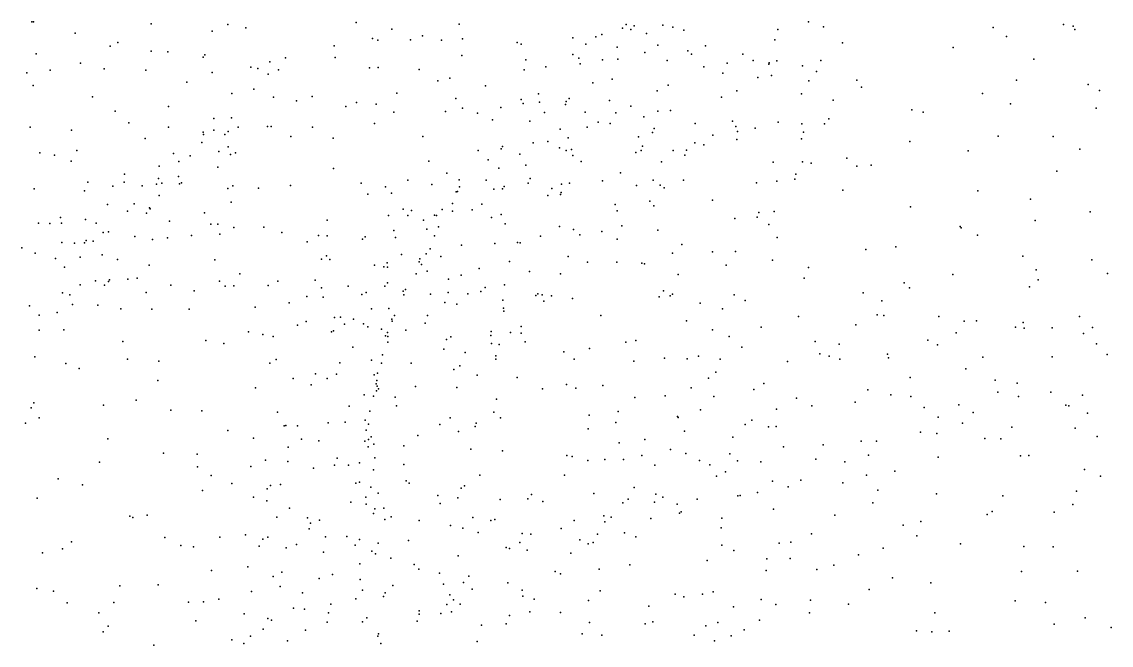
# Model space of a CAD drawing. Header units: metres. Extents: x -23.9 to 23.9, y -27.4 to 27.4.
# Drawn here: x 11.93 to 17.89, y 3.4 to 6.82 of the extents above; entities that cross this region are included whole.
import ezdxf

# ---------------------------------------------------------------- set-up
doc = ezdxf.new("R2010")
doc.units = ezdxf.units.M

msp = doc.modelspace()

# ---------------------------------------------------------------- linework, layer by layer
for p in [(11.9831, 6.817, 3.4055), (11.9922, 6.8182, -20.5068), (12.6348, 6.8076, -20.7427), (13.0551, 6.8031, 16.7818), (13.7565, 6.8146, 5.0321), (14.3209, 6.8044, -11.7052), (15.2344, 6.8031, 0.9504), (15.2777, 6.7961, 15.4003), (15.4345, 6.8001, -13.2547), (16.2322, 6.8179, 17.0549), (17.626, 6.8036, -20.5391), (12.2185, 6.756, -9.8792), (12.9697, 6.7663, 16.5349), (13.154, 6.7846, 17.4826), (13.9518, 6.7772, 0.8211), (14.1192, 6.7411, -14.3226), (15.0674, 6.7362, 18.872), (15.1, 6.7484, 13.6997), (15.2136, 6.7838, 13.341), (15.2588, 6.7765, -13.8975), (15.3456, 6.7536, -12.8686), (15.4898, 6.7894, 9.0723), (15.5498, 6.773, 15.8933), (16.0632, 6.7753, 9.3726), (16.3134, 6.7904, 9.4559), (17.2424, 6.7862, 9.3665), (17.3142, 6.7377, 11.2721), (17.6801, 6.7946, 0.2178), (17.6884, 6.7758, 9.356), (12.4103, 6.6841, 15.5575), (12.452, 6.7048, 3.7606), (13.6368, 6.686, 18.6596), (13.8457, 6.7258, -11.2739), (13.8756, 6.7178, 5.2407), (14.0537, 6.7187, 5.4918), (14.2242, 6.7166, 5.7493), (14.3383, 6.7253, 18.9545), (14.6383, 6.7045, -12.0677), (14.6603, 6.6963, 6.971), (14.9422, 6.7311, 14.3996), (15.0135, 6.6965, 13.9256), (15.1851, 6.68, 8.9793), (15.4072, 6.6901, -13.5854), (15.6686, 6.6867, 18.6101), (16.047, 6.7192, 11.4305), (16.4179, 6.703, 11.251), (17.0231, 6.6767, 11.2694), (12.0067, 6.6419, -13.6869), (12.6349, 6.6565, -14.0392), (12.7262, 6.6533, 0.4628), (12.92, 6.6237, -10.3472), (12.9287, 6.6367, -20.7084), (13.3705, 6.6212, 4.511), (13.6414, 6.6217, -14.3062), (14.3353, 6.6334, 6.1328), (14.9431, 6.6399, 8.4986), (14.9754, 6.6181, 14.6753), (15.3369, 6.6492, 15.6538), (15.5705, 6.6591, 12.2596), (15.5909, 6.6406, 0.925), (15.8722, 6.6416, 11.6107), (12.2478, 6.5916, 3.6291), (12.3773, 6.5607, -20.4978), (13.1797, 6.5693, 4.3341), (13.2192, 6.562, -10.682), (13.2837, 6.5995, 17.7882), (13.8292, 6.5663, -20.7606), (13.8766, 6.5681, 18.987), (14.6848, 6.6093, 7.5627), (14.7943, 6.5719, -20.6686), (14.9815, 6.5873, -14.1366), (15.1043, 6.6097, 15.1091), (15.1878, 6.6129, 13.115), (15.4578, 6.6057, 9.3163), (15.6583, 6.5719, 9.5009), (15.7861, 6.5923, 16.4021), (15.929, 6.6062, 0.8731), (16.0153, 6.5861, 16.7102), (16.017, 6.5937, 9.6214), (16.0586, 6.6044, 18.1946), (16.198, 6.5765, -20.4816), (16.2991, 6.6064, 17.3587), (17.4641, 6.6127, 9.4419), (11.9545, 6.5391, 0.4641), (12.0822, 6.5531, 15.1544), (12.606, 6.5541, 3.8934), (12.9694, 6.5399, -14.1153), (13.276, 6.5317, 18.2047), (13.3316, 6.5557, 0.6486), (14.101, 6.5562, 19.0854), (14.2684, 6.5089, -20.7332), (14.6767, 6.5558, 19.0522), (15.1569, 6.504, 9.2264), (15.7637, 6.5367, -20.5187), (15.9537, 6.5128, 18.4852), (16.0297, 6.5232, 11.2825), (16.2746, 6.5453, 9.8165), (16.4964, 6.4976, 9.7099), (17.3695, 6.4979, -20.4262), (11.9902, 6.469, -20.3899), (12.8312, 6.4868, 15.9942), (13.1967, 6.4495, 18.4298), (14.2028, 6.4955, 5.8954), (14.4647, 6.4675, 0.9123), (15.0514, 6.4847, 0.9239), (15.4031, 6.4395, 9.5166), (15.4635, 6.4708, 16.018), (15.8399, 6.4401, 11.4467), (16.2332, 6.4949, 17.9064), (16.5211, 6.4604, 11.114), (17.762, 6.4741, 0.3472), (17.8243, 6.4414, 11.1115), (12.3141, 6.4076, -13.7931), (13.0769, 6.4264, 17.572), (13.3037, 6.4052, -20.6326), (13.4297, 6.3847, 4.6973), (13.5162, 6.409, 18.9528), (13.9799, 6.4282, 5.5092), (14.3016, 6.3975, -14.2978), (14.6587, 6.3929, 8.363), (14.7542, 6.4245, 14.548), (14.906, 6.3811, 9.0633), (14.9214, 6.3982, 13.6922), (15.1433, 6.387, 12.8546), (15.7564, 6.4049, 9.7913), (16.1941, 6.4242, 17.1788), (16.3657, 6.3894, 0.7611), (17.1844, 6.426, 11.2468), (12.4384, 6.3283, 0.4765), (12.7305, 6.3548, 4.0118), (13.6995, 6.3536, 0.7232), (13.7583, 6.377, 5.2177), (13.8661, 6.3666, 19.2017), (13.9635, 6.3226, -14.2805), (14.2451, 6.3272, -11.8515), (14.3381, 6.3453, 6.4082), (14.4203, 6.3186, 6.6949), (14.5478, 6.3493, 7.5488), (14.6705, 6.3714, -12.2382), (14.7598, 6.3774, 14.1698), (14.7866, 6.3223, 19.2074), (14.9026, 6.3647, 15.0287), (15.009, 6.3226, 15.3711), (15.1782, 6.319, 9.5145), (15.2601, 6.3556, 19.0893), (15.4064, 6.3284, -13.0625), (15.4771, 6.3332, 9.7311), (16.7969, 6.3361, 9.5974), (16.8588, 6.3235, -20.3275), (17.3371, 6.3686, 9.5631), (17.8049, 6.3459, 9.3903), (12.5126, 6.2642, 3.8672), (12.9789, 6.2889, 4.2092), (13.0754, 6.2929, 16.6235), (13.8579, 6.2615, -20.5764), (14.5025, 6.282, -20.587), (14.7078, 6.2738, 8.8433), (15.0811, 6.269, -12.6685), (15.1471, 6.2621, 12.6048), (15.33, 6.2986, 12.106), (15.6124, 6.2608, 11.5771), (15.8164, 6.2747, 9.996), (16.0654, 6.269, 18.4303), (16.1951, 6.259, 18.1629), (16.3198, 6.2592, -20.3196), (16.3434, 6.2861, 17.7044), (11.9723, 6.2419, 15.1471), (12.1997, 6.2239, -10.2003), (12.7299, 6.2411, 15.7436), (12.9201, 6.2135, -14.0362), (12.9219, 6.2018, 16.0229), (12.9785, 6.2249, 17.863), (13.038, 6.2006, 17.3396), (13.0567, 6.2173, -20.4927), (13.1109, 6.2406, 18.7283), (13.2711, 6.2453, 18.9643), (13.2923, 6.2449, 4.5349), (13.5181, 6.2408, 19.1728), (14.8725, 6.2295, 13.4967), (15.0201, 6.2415, 19.2498), (15.3773, 6.2126, -20.4331), (15.3877, 6.2332, -13.7902), (15.8334, 6.2442, 18.7246), (15.8439, 6.2178, -20.3635), (15.9402, 6.2354, 10.9636), (16.2041, 6.2135, 17.3451), (12.6021, 6.1794, -10.3103), (12.9129, 6.1567, 18.2398), (13.3998, 6.1901, -11.1239), (13.6316, 6.1807, 5.1183), (14.1224, 6.1896, 19.3378), (14.725, 6.1558, 9.1977), (14.8062, 6.1619, 15.4613), (14.917, 6.1825, 13.2504), (15.3014, 6.189, 0.8882), (15.6105, 6.1556, 10.8121), (15.6583, 6.1452, 11.3227), (15.708, 6.1973, 16.4485), (15.8386, 6.1745, 10.3334), (16.1926, 6.1772, 10.2527), (16.7866, 6.1624, 11.2265), (17.2695, 6.1916, 11.2262), (17.5697, 6.1893, 9.4561), (12.0257, 6.1012, -20.264), (12.1055, 6.0871, 3.5979), (12.2289, 6.1134, -13.6517), (12.7567, 6.0976, 4.0674), (12.849, 6.0849, 18.6207), (13.006, 6.1084, -10.7815), (13.056, 6.1343, 16.8708), (13.069, 6.0923, 16.329), (13.0968, 6.1004, 0.5458), (14.4238, 6.1137, 14.6536), (14.5495, 6.1233, 14.2815), (14.5569, 6.1361, 14.8833), (14.6516, 6.094, 15.2267), (14.8687, 6.1289, -20.4506), (14.906, 6.1137, 15.7276), (14.9345, 6.1181, 0.884), (14.9428, 6.0863, 12.962), (15.2867, 6.103, 11.8771), (15.3167, 6.1138, 16.016), (15.3233, 6.138, 9.8621), (15.4919, 6.1127, 16.1924), (15.5543, 6.0875, 10.24), (15.5643, 6.1158, 10.5177), (17.106, 6.1118, 0.6233), (17.7164, 6.1212, 11.1966), (12.1981, 6.0551, 15.2645), (12.6788, 6.0282, 0.5), (12.7871, 6.0536, 17.5555), (13, 6.0213, 4.3031), (14.1552, 6.0544, 6.1737), (14.4788, 6.0617, 8.6919), (14.6849, 6.0334, 13.6969), (14.9881, 6.0531, -14.1508), (15.4277, 6.0521, 11.564), (16.0376, 6.05, 17.0073), (16.1993, 6.0507, 10.7015), (16.247, 6.0436, 17.7134), (16.4422, 6.072, 10.1168), (16.4963, 6.0274, 0.7427), (16.5738, 6.0324, 11.0112), (12.4895, 5.9833, 3.8904), (12.7838, 5.9712, 18.9406), (13.6334, 6.0147, -20.4216), (14.2526, 5.989, 6.692), (14.5372, 6.0171, 15.5767), (15.2039, 5.9918, 10.2507), (16.1631, 5.9845, 17.4723), (17.59, 5.9996, -20.0807), (11.9953, 5.904, -13.3663), (12.2883, 5.9406, -10.4703), (12.4252, 5.9177, 18.8012), (12.4869, 5.9399, 15.4015), (12.586, 5.9193, 18.4953), (12.6641, 5.93, 18.0367), (12.6752, 5.9599, -20.2827), (12.6938, 5.9341, -10.6771), (12.7907, 5.9317, 15.6922), (12.8003, 5.937, 17.2944), (13.0555, 5.906, 16.6293), (13.0812, 5.9197, -11.0572), (13.2218, 5.9071, 19.3952), (13.3973, 5.9221, -14.0426), (13.7834, 5.9338, 19.5345), (13.917, 5.9138, -11.8366), (14.0392, 5.9514, 19.5075), (14.1713, 5.9278, 6.421), (14.3212, 5.9521, 19.4907), (14.3222, 5.9147, 15.2968), (14.4673, 5.9518, 8.9546), (14.5092, 5.9025, 13.9549), (14.5576, 5.9027, -20.3305), (14.5661, 5.9162, -14.2617), (14.6973, 5.9339, 13.4487), (14.7079, 5.9599, 9.6513), (14.8266, 5.9053, 19.4517), (14.8794, 5.9297, -12.6107), (14.9238, 5.9344, 12.7034), (15.1047, 5.9482, 16.0198), (15.2907, 5.9222, 19.2088), (15.3824, 5.9504, 10.8493), (15.4196, 5.9235, 11.3313), (15.4423, 5.9087, -13.9488), (15.5475, 5.9516, 19.0391), (15.9475, 5.9361, 0.8463), (16.0591, 5.9449, 18.5372), (16.1567, 5.9569, 18.0641), (12.2711, 5.8926, 0.5262), (12.6791, 5.8668, 19.1943), (13.8201, 5.875, 5.5149), (13.9507, 5.8806, 5.771), (14.3044, 5.8878, 7.508), (14.3114, 5.8882, 7.966), (14.8059, 5.8662, 9.8668), (14.8751, 5.8727, 15.9125), (14.8787, 5.8826, 10.1323), (16.4191, 5.8962, 10.471), (17.1589, 5.8928, 11.234), (17.4469, 5.8476, 9.5302), (12.3965, 5.8174, 19.1088), (12.5413, 5.822, 17.7423), (12.6253, 5.7996, 19.5684), (12.6302, 5.7945, 4.019), (13.0724, 5.8314, 16.1775), (14.0135, 5.7923, 0.6922), (14.0588, 5.7842, 15.1403), (14.2281, 5.7896, 7.1048), (14.2842, 5.8235, 8.4235), (14.3914, 5.7878, 9.1592), (14.4451, 5.8203, -12.355), (15.1738, 5.8184, 10.7241), (15.1854, 5.7829, 11.498), (15.363, 5.8354, 0.8371), (15.3851, 5.8099, 16.3988), (15.7058, 5.8407, 16.629), (16.7902, 5.8048, 9.9717), (12.1382, 5.7458, -20.1029), (12.2761, 5.735, 18.4269), (12.5055, 5.7807, 18.1546), (12.6105, 5.7712, 15.5475), (12.7349, 5.7269, 16.9955), (12.9261, 5.773, 0.5187), (13.5977, 5.7314, -20.2489), (13.9333, 5.7571, -20.272), (14.0402, 5.7578, 15.4115), (14.1247, 5.7327, 6.7032), (14.1853, 5.7591, -14.1542), (14.1958, 5.7572, 15.7709), (14.2847, 5.7805, 8.8397), (14.4966, 5.7462, 15.8746), (14.5501, 5.7634, 9.7309), (15.828, 5.7407, -19.9973), (15.9513, 5.7483, 17.0059), (15.9601, 5.7736, 18.7004), (16.0438, 5.7789, 18.3118), (17.472, 5.7304, 11.1854), (17.7727, 5.7775, 9.4698), (12.0191, 5.7148, 18.8347), (12.0808, 5.713, -10.8239), (12.1454, 5.715, 19.2268), (12.3336, 5.7153, 19.6696), (12.3729, 5.6648, -13.2729), (12.4018, 5.6676, -11.0284), (12.9621, 5.7099, -11.3489), (12.9995, 5.7103, 15.8872), (13.0871, 5.6926, 4.4795), (13.2519, 5.6941, 19.6419), (13.3495, 5.6638, 4.8668), (13.9621, 5.6756, 5.9928), (14.1431, 5.6826, 14.4939), (14.2065, 5.6949, 7.7486), (14.5719, 5.7115, 13.3817), (14.8696, 5.698, 12.382), (14.9463, 5.681, 10.5766), (15.1005, 5.6706, -12.923), (15.2103, 5.7002, 10.9794), (15.4077, 5.6781, -13.2647), (16.0137, 5.7083, 17.3224), (17.0606, 5.6965, -19.8577), (17.0662, 5.69, 9.737), (12.1463, 5.6098, 15.576), (12.2166, 5.6056, 19.8675), (12.2711, 5.6088, 3.7857), (12.2797, 5.62, 18.0174), (12.3171, 5.6176, 17.5681), (12.5467, 5.6435, 19.7745), (12.6424, 5.6261, -11.294), (12.7238, 5.6361, -13.4905), (12.8566, 5.648, 16.6534), (13.0102, 5.6552, 19.6941), (13.4887, 5.6139, 0.565), (13.55, 5.6484, 5.2061), (13.5984, 5.6458, -11.8358), (13.7914, 5.6288, 15.7394), (13.8058, 5.6416, 15.2737), (13.9711, 5.6373, 14.726), (14.1856, 5.6457, 8.0814), (14.5146, 5.6043, 19.6327), (14.6394, 5.6095, -20.0986), (14.6549, 5.6085, -12.6762), (14.7662, 5.6452, 12.6112), (14.9811, 5.651, 16.2377), (15.1842, 5.6283, -20.0269), (16.061, 5.6372, 17.9658), (17.1571, 5.6493, 0.6581), (11.9273, 5.5802, 0.5967), (11.9996, 5.5515, 19.9642), (14.0053, 5.544, 15.8711), (14.1391, 5.5471, 8.4432), (14.1618, 5.5752, 8.9754), (14.3329, 5.5951, 9.4978), (15.4866, 5.5514, 16.7599), (15.5392, 5.5987, 19.0924), (15.7055, 5.5582, 0.7916), (15.8328, 5.5605, -13.6102), (16.546, 5.5709, 10.2046), (16.7093, 5.586, 10.8279), (12.1112, 5.5224, -11.7692), (12.247, 5.5289, 0.4848), (12.3668, 5.5427, 17.2206), (12.4501, 5.5176, -20.0145), (12.6246, 5.4852, 0.4502), (12.9827, 5.514, 16.199), (13.5674, 5.5177, 15.5192), (13.5941, 5.5365, -13.8518), (13.612, 5.5162, 19.811), (13.8564, 5.4854, -12.2668), (13.9258, 5.4983, 6.2725), (14.1016, 5.5033, 7.4721), (14.1053, 5.5201, 14.2156), (14.1142, 5.4893, -20.0914), (14.2203, 5.533, 19.7096), (14.5965, 5.5056, 16.0878), (14.9161, 5.5339, 19.4874), (15.022, 5.5018, 11.2351), (15.183, 5.5021, 16.5636), (15.3203, 5.4963, 19.2476), (15.3345, 5.4928, 0.7836), (15.7814, 5.4854, 18.8374), (16.0344, 5.5134, 17.7248), (17.4041, 5.5343, 9.561), (17.7809, 5.5141, 11.1645), (12.1616, 5.4744, 17.7273), (13.1196, 5.4391, -12.0027), (13.9073, 5.4762, 14.5004), (13.9274, 5.4744, -13.9675), (14.0854, 5.4388, 8.6638), (14.1452, 5.4535, 9.2862), (14.3307, 5.4316, 9.8538), (14.4295, 5.4675, 13.312), (14.706, 5.4505, 12.3976), (14.8755, 5.4387, 11.4885), (15.5184, 5.4339, -14.2621), (16.2322, 5.4731, -19.7146), (17.0205, 5.4343, 9.7679), (17.4764, 5.4609, 11.1925), (17.868, 5.4407, 9.5128), (12.2465, 5.3774, 20.0998), (12.3297, 5.3996, -12.2426), (12.3802, 5.3756, 16.8801), (12.402, 5.3967, -12.619), (12.4077, 5.4049, 15.7829), (12.5073, 5.4086, 20.0414), (12.5585, 5.4148, 16.6751), (12.7419, 5.3767, -12.9101), (13.0094, 5.3987, 15.9366), (13.0401, 5.3709, 4.5199), (13.0869, 5.3734, 19.9592), (13.2746, 5.3752, 4.8635), (13.3289, 5.3978, 15.6033), (13.5329, 5.4032, 5.2807), (13.7123, 5.3716, 14.6488), (13.9139, 5.37, 14.2588), (13.928, 5.389, 6.5827), (14.2616, 5.4089, 13.6757), (14.5691, 5.3776, 12.6947), (16.2086, 5.4151, 0.7343), (16.7541, 5.3892, -19.5505), (17.4416, 5.367, 0.6373), (17.4879, 5.4059, -19.4271), (12.1493, 5.3336, 15.7929), (12.1906, 5.3235, 17.078), (12.6085, 5.3365, 16.4469), (12.8712, 5.345, -12.3506), (13.4877, 5.3145, 19.9206), (13.5663, 5.3608, 15.8699), (13.5769, 5.3104, -19.9855), (13.7872, 5.3253, 5.9983), (13.8112, 5.3354, 15.9667), (14.0131, 5.3427, 7.1982), (14.0172, 5.3239, 8.1435), (14.0267, 5.353, 7.7518), (14.1632, 5.3264, 9.6777), (14.2602, 5.3362, 16.1087), (14.3672, 5.3288, -19.9317), (14.4389, 5.3414, -12.783), (14.4627, 5.3631, 10.2434), (14.7397, 5.32, 0.6819), (14.7503, 5.3289, 11.9775), (14.7746, 5.3226, 10.8864), (14.8256, 5.3181, -13.007), (15.4144, 5.3118, 16.8659), (15.4374, 5.3449, -13.4016), (15.4749, 5.3171, 19.1333), (15.4871, 5.326, -19.7257), (15.824, 5.3233, -19.6559), (16.5303, 5.3334, 10.0497), (16.7839, 5.3609, 9.8864), (11.969, 5.2629, 20.1978), (12.2045, 5.2701, -19.9241), (12.3435, 5.2672, 16.5507), (12.4701, 5.2461, 16.0166), (12.8435, 5.2455, 4.3572), (13.2047, 5.256, -19.9517), (13.3899, 5.2797, -12.4759), (13.8399, 5.2467, 19.8947), (13.935, 5.2482, -19.9352), (14.2422, 5.282, 13.4391), (14.3079, 5.2717, 10.0708), (14.56, 5.2934, 10.5621), (14.562, 5.2496, 19.6971), (14.7834, 5.288, 19.5898), (14.9408, 5.3029, 16.5787), (15.6386, 5.2768, 18.9274), (15.7605, 5.2465, 18.6723), (15.8854, 5.2919, -14.203), (16.6329, 5.2906, 10.7943), (12.022, 5.212, 16.8809), (12.1201, 5.2269, 3.7373), (12.638, 5.2444, 4.1517), (13.6388, 5.1992, 5.5437), (13.6711, 5.2012, -12.9762), (13.7426, 5.1907, 14.2678), (13.9517, 5.1897, 8.487), (13.9667, 5.2103, 8.765), (14.1473, 5.2106, -12.9407), (14.5654, 5.233, 16.3457), (15.0947, 5.2093, -13.3218), (16.1762, 5.2054, -14.5188), (16.6079, 5.2142, -14.1453), (16.6438, 5.2094, -14.5089), (16.9439, 5.2045, -14.3069), (17.7149, 5.2044, -14.5388), (12.0223, 5.1306, 15.9974), (12.1565, 5.1315, 0.4943), (13.4357, 5.1571, 15.9683), (13.4834, 5.1764, 14.9027), (13.6329, 5.1267, 0.4521), (13.6922, 5.1619, 5.83), (13.7975, 5.1636, -13.3259), (13.8205, 5.1473, 6.459), (13.895, 5.1355, 6.8258), (13.9531, 5.1789, 7.4597), (14.0278, 5.1296, 13.521), (14.1335, 5.1686, 19.8839), (14.6596, 5.1497, 11.4532), (15.5648, 5.1816, 17.1153), (15.7055, 5.1323, -14.4909), (15.9722, 5.147, 0.6842), (16.4907, 5.1599, -19.2885), (17.0838, 5.1783, 11.1499), (17.151, 5.1803, -14.6217), (17.3646, 5.1462, 9.5919), (17.4064, 5.1725, -14.2207), (17.4121, 5.1414, 11.2494), (17.5647, 5.1426, -18.8922), (17.7847, 5.1444, 0.6526), (12.4808, 5.0671, 20.202), (12.935, 5.0738, 20.1241), (13.1679, 5.1209, 0.3767), (13.2457, 5.1056, 15.5124), (13.3028, 5.0957, 20.0532), (13.621, 5.12, 14.4815), (13.9171, 5.0996, 9.2021), (13.9281, 5.1173, 9.4646), (13.9309, 5.0944, 7.6987), (14.2502, 5.0778, 10.2707), (14.274, 5.0942, 16.2954), (14.4931, 5.1, 12.358), (14.4945, 5.1216, -14.0225), (14.6014, 5.1173, 11.845), (14.6592, 5.1136, 11.1403), (14.681, 5.0666, -19.6749), (15.2873, 5.0724, 19.2623), (15.7983, 5.0947, 18.2647), (16.2687, 5.0683, -13.5311), (16.8851, 5.0755, -13.677), (17.0391, 5.1152, -19.1017), (17.7353, 5.1113, 9.563), (13.0335, 5.0577, 4.5984), (13.7384, 5.037, 6.1218), (13.9296, 5.065, 7.1402), (14.2362, 5.0264, 12.8986), (14.3535, 5.0074, -19.6921), (14.4966, 5.0568, -13.3181), (14.5395, 5.0506, 10.9208), (14.8927, 5.012, 16.7482), (15.0327, 5.0301, 0.6036), (15.2314, 5.0638, 16.8951), (15.8663, 5.0365, 17.8566), (16.3996, 5.0533, 10.8517), (16.9382, 5.0498, -14.9509), (17.8076, 5.0555, 11.1438), (11.9979, 4.9831, 3.7107), (12.1686, 4.9476, 20.2872), (12.5051, 4.9713, 4.0929), (12.6773, 4.9604, -19.7858), (13.2843, 4.9483, 5.0587), (13.3185, 4.9685, 15.2524), (13.6678, 4.9509, 14.1414), (13.8398, 4.965, -19.7429), (13.895, 4.9492, 7.8913), (13.901, 4.994, 8.3445), (14.0576, 4.9489, 0.436), (14.5214, 4.9892, 11.6458), (14.5215, 4.9704, 16.5798), (14.9492, 4.9705, 19.5586), (15.2766, 4.9593, -14.4705), (15.444, 4.9761, -13.343), (15.5669, 4.9729, 18.8994), (15.6294, 4.9882, 17.4454), (15.7488, 4.971, -19.3063), (16.1167, 4.9583, -14.8889), (16.2937, 5.0004, 10.1941), (16.345, 4.9883, 10.4893), (16.4034, 4.9716, 0.6183), (16.6632, 4.9982, -19.0284), (16.6692, 4.978, 11.1479), (17.1859, 4.9818, -13.5141), (17.5649, 4.9835, -15.3302), (17.8653, 4.9959, -18.4025), (12.2418, 4.9202, 3.8631), (13.5345, 4.8901, 14.3977), (13.6494, 4.8891, 5.8114), (13.8731, 4.8942, 8.798), (14.2917, 4.9149, 12.5514), (14.3244, 4.9342, 10.5047), (15.7238, 4.8997, 17.686), (17.0928, 4.918, 11.2404), (12.6718, 4.8544, 20.1968), (13.4115, 4.8646, 14.7813), (13.511, 4.8304, 5.5863), (13.5973, 4.8651, 16.1603), (13.8544, 4.8852, 13.5845), (13.8657, 4.8364, 19.9545), (13.8706, 4.855, 9.0596), (14.4196, 4.884, 10.727), (14.6374, 4.871, 19.7277), (14.9083, 4.8325, -19.4341), (15.6841, 4.8665, 18.3687), (15.9881, 4.8378, -19.0221), (16.7875, 4.8701, -13.4316), (17.2538, 4.8556, -15.5406), (17.3729, 4.8398, -18.2729), (13.2061, 4.814, 15.4682), (13.8011, 4.7765, 6.5675), (13.8688, 4.797, 6.9488), (13.8719, 4.8241, 7.2769), (13.8797, 4.8083, 9.5613), (14.0816, 4.8214, 10.0076), (14.3073, 4.8152, 19.8206), (14.776, 4.8086, -13.8218), (14.9578, 4.8129, -14.1823), (15.1064, 4.8262, 16.9486), (15.4482, 4.7698, 18.9633), (15.5903, 4.8148, 18.6772), (15.932, 4.8047, -13.4101), (16.5558, 4.8039, -18.7609), (16.6812, 4.7763, 9.9482), (17.2674, 4.7904, 9.6528), (17.5566, 4.79, -16.1163), (17.7306, 4.7743, -16.5589), (11.9932, 4.7316, 20.3289), (12.3747, 4.7192, -19.7145), (12.553, 4.7457, 4.1998), (13.7192, 4.7132, 13.6995), (13.8509, 4.7678, 8.0626), (13.9707, 4.7624, 13.13), (13.9777, 4.7152, 9.8115), (14.5239, 4.7519, 11.0885), (15.2823, 4.7618, 19.1539), (15.7136, 4.7669, 18.0815), (16.1658, 4.7581, 11.141), (16.2502, 4.7152, -15.1919), (16.4872, 4.7358, 11.203), (16.7922, 4.7658, -15.4438), (17.0542, 4.721, -15.89), (17.3814, 4.7674, 11.3076), (17.6402, 4.7186, -17.0105), (17.6555, 4.7147, 0.6315), (11.9793, 4.7043, -19.765), (12.0225, 4.6493, 0.5123), (12.742, 4.6917, 4.4038), (12.9131, 4.6888, -19.6352), (13.3266, 4.6808, 15.0139), (13.8315, 4.6864, 8.3067), (14.2715, 4.6501, 10.5221), (14.5098, 4.6807, 11.3269), (14.5456, 4.6502, 16.7499), (15.0322, 4.665, 0.4043), (15.1897, 4.6847, -19.2069), (15.5151, 4.6575, 0.4595), (15.5187, 4.6521, -19.0086), (15.6401, 4.6928, 17.7999), (16.0572, 4.6967, 10.6438), (16.864, 4.706, -18.2943), (16.9414, 4.6541, 9.823), (17.1334, 4.6785, 11.3669), (17.7578, 4.6752, -13.3604), (11.9483, 4.6211, 3.6771), (13.3631, 4.6054, 14.6837), (13.3718, 4.6071, 5.4917), (13.4353, 4.6066, -19.5231), (13.6027, 4.6219, 20.0009), (13.6962, 4.6267, 6.1413), (13.8061, 4.6367, 16.3748), (13.8244, 4.6155, 7.151), (14.2145, 4.6129, 12.3187), (14.4075, 4.6018, 19.7566), (14.4142, 4.621, 10.9058), (15.1768, 4.6248, 17.2731), (15.8857, 4.6128, -15.0684), (15.9222, 4.6377, 11.1426), (16.0135, 4.5997, 0.5035), (16.0547, 4.6032, 10.321), (17.0736, 4.621, -13.3099), (17.3433, 4.5981, -17.5767), (17.6907, 4.5925, 9.6505), (12.3977, 4.5353, 3.9892), (13.0545, 4.5804, 4.8884), (13.1946, 4.5377, 15.2875), (13.4577, 4.5325, 5.7207), (13.8112, 4.5823, 7.6872), (13.8251, 4.5313, 8.6671), (13.8383, 4.545, 9.087), (14.0939, 4.5537, 19.8448), (14.317, 4.5753, 12.0805), (15.0253, 4.5892, -13.5532), (15.3369, 4.5316, 17.5956), (15.554, 4.5766, 18.4087), (15.8183, 4.5445, 10.8403), (16.8452, 4.5714, 11.3581), (16.9334, 4.5634, -17.9199), (17.1963, 4.5376, -17.0587), (17.2837, 4.5349, 9.6705), (17.8103, 4.5469, 11.2113), (13.3842, 4.4886, 15.678), (13.5518, 4.524, 13.8733), (13.8041, 4.523, 7.9498), (13.822, 4.4919, 19.9168), (13.8528, 4.5053, -19.3777), (14.017, 4.4958, 12.663), (14.3844, 4.4791, 11.7288), (15.1949, 4.5122, -14.479), (15.4763, 4.4769, 17.8673), (16.0939, 4.4914, -13.3085), (16.3121, 4.502, 11.2588), (16.5194, 4.5217, -18.2563), (16.6031, 4.522, -15.7804), (12.7026, 4.4557, 4.3179), (12.8866, 4.4507, 4.5247), (13.2608, 4.4176, 14.951), (13.383, 4.4115, 14.2759), (13.6531, 4.4286, 13.4926), (13.8597, 4.4313, 12.9752), (14.5567, 4.4687, -19.2003), (14.9097, 4.4428, -19.0314), (14.9394, 4.4388, 17.177), (15.0251, 4.4156, 19.2447), (15.1172, 4.4225, 17.4426), (15.2194, 4.4223, 19.0838), (15.3194, 4.4439, -18.8412), (15.5597, 4.4552, -14.9068), (15.6358, 4.4158, 10.9468), (15.8011, 4.4519, 10.4726), (15.8426, 4.4151, 10.2104), (16.272, 4.4238, 10.0954), (16.5593, 4.4456, 11.3617), (16.9415, 4.4341, -17.4285), (17.3908, 4.4423, 0.6), (17.4367, 4.4439, 11.3442), (12.3521, 4.4074, -19.5537), (12.888, 4.3816, -19.467), (13.1807, 4.3839, 5.1616), (13.5233, 4.3736, 5.9776), (13.6391, 4.3911, 16.123), (13.714, 4.3904, 6.3562), (13.7745, 4.4027, 7.3498), (13.8507, 4.3654, 9.5261), (14.0171, 4.394, 10.0391), (15.3913, 4.3906, 18.5411), (15.6911, 4.3931, 10.6962), (15.7783, 4.3544, -18.52), (15.9711, 4.4088, -15.4408), (16.4301, 4.4085, -13.284), (16.7035, 4.3575, -16.2525), (17.7417, 4.3672, 0.6161), (12.1258, 4.3159, 3.7081), (12.9632, 4.3346, 20.1481), (13.7546, 4.2925, 7.0608), (13.7742, 4.2985, 7.7363), (14.0308, 4.305, 16.5895), (14.0462, 4.2929, 12.3274), (14.4326, 4.3362, 11.3898), (14.8965, 4.3354, 0.2076), (15.7287, 4.3304, 11.2187), (16.0344, 4.3039, -18.2893), (16.1896, 4.3087, 11.35), (16.4201, 4.2942, -17.7348), (16.5486, 4.3358, 9.9698), (17.8293, 4.3309, 9.8025), (12.2592, 4.2834, 20.2739), (12.9162, 4.2517, 0.0796), (13.0761, 4.2903, 4.8503), (13.2691, 4.2611, 5.3524), (13.2882, 4.279, 0.0263), (13.3432, 4.2847, 15.4729), (13.8369, 4.2708, 8.8651), (13.8775, 4.2366, 0.0283), (14.3311, 4.2646, 10.7052), (14.3489, 4.2776, 19.7017), (15.0573, 4.2359, -14.248), (15.2771, 4.2688, 17.7507), (15.9531, 4.2411, 11.3296), (16.1212, 4.2718, -15.7581), (16.6107, 4.2541, -17.1747), (16.9323, 4.2346, 11.5354), (17.697, 4.2481, 11.2961), (12.0112, 4.2096, 20.1957), (13.1952, 4.2155, 20.0524), (13.2676, 4.1963, 14.6437), (13.7274, 4.189, 6.531), (13.8095, 4.2155, 8.1336), (13.8113, 4.1775, 12.7638), (14.2038, 4.2249, 10.3102), (14.2172, 4.1807, 16.796), (14.3132, 4.2119, 0.0685), (14.5446, 4.2025, 10.8309), (14.6954, 4.2065, 19.3657), (14.7167, 4.2292, 11.0556), (14.7785, 4.1923, 17.248), (15.2157, 4.1853, 18.5679), (15.2445, 4.205, 18.219), (15.3887, 4.189, 10.2197), (15.3964, 4.2312, 10.6586), (15.4348, 4.2156, 0.2085), (15.5122, 4.1764, 11.2522), (15.6227, 4.2039, -15.2571), (15.8454, 4.2229, 0.263), (15.8581, 4.2254, -13.3182), (16.5844, 4.1839, -16.6647), (17.2957, 4.2229, -13.117), (17.678, 4.1762, -13.1055), (12.6131, 4.1173, 20.198), (13.3922, 4.1555, -19.2659), (13.8524, 4.1252, 8.4419), (13.8585, 4.1515, 16.3483), (13.9078, 4.1554, 9.289), (15.5262, 4.1282, -13.4486), (15.5345, 4.1346, -18.3674), (16.0409, 4.1499, -17.8564), (16.3757, 4.1174, 9.9138), (17.2099, 4.1215, 9.7624), (17.2363, 4.1379, 11.4573), (17.5749, 4.1329, 9.8109), (12.5179, 4.1118, 0.1182), (12.534, 4.1043, 4.0728), (13.323, 4.1061, 14.1785), (13.4914, 4.1019, 5.8855), (13.5076, 4.0727, 19.9213), (13.5557, 4.0902, 15.832), (13.9133, 4.0939, 12.3967), (13.9486, 4.1079, 19.7899), (14.1015, 4.0873, 12.1157), (14.2722, 4.0595, 19.6143), (14.3944, 4.1033, -18.9708), (14.4929, 4.088, 19.4476), (14.5151, 4.0927, 10.4972), (14.9499, 4.0876, 17.4947), (15.1109, 4.1126, 18.8587), (15.118, 4.0806, 10.7168), (15.1516, 4.1056, 10.3146), (15.3683, 4.0984, -14.8547), (15.7574, 4.1007, 10.0761), (16.7503, 4.0613, -13.1403), (16.8467, 4.0817, 0.3801), (12.7104, 3.9945, 4.2462), (13.0114, 3.9969, 4.5861), (13.1512, 4.0087, 14.8689), (13.2742, 3.9966, 15.1589), (13.4994, 4.0419, -0.1341), (13.5882, 3.9987, 13.0918), (13.7062, 4, -19.1113), (14.34, 4.0461, 10.2145), (14.4238, 4.0217, 11.5287), (14.6655, 4.0168, 11.4401), (14.7119, 4.0127, 10.1649), (14.8786, 4.0434, 10.4416), (15.078, 4.0131, -18.5239), (15.2245, 4.0206, -14.561), (15.286, 3.999, 11.3624), (15.7546, 4.0477, 11.4042), (16.2474, 4.0152, -13.1774), (16.825, 4.0029, 11.6073), (12.1995, 3.9706, 0.2094), (12.7976, 3.9513, -0.0349), (12.8662, 3.9438, 20.0259), (13.2269, 3.9472, 14.5156), (13.2465, 3.9858, 5.1939), (13.373, 3.9385, 13.6304), (13.431, 3.9564, 5.6731), (13.7507, 3.9528, 12.6216), (13.7744, 3.9836, 6.7689), (13.877, 3.9642, 8.1011), (14.0439, 3.9787, 16.5445), (14.5772, 3.94, -0.1157), (14.5953, 3.9352, 9.9618), (14.6523, 3.9676, 19.1666), (14.9796, 3.982, 10.1742), (15.026, 3.9607, 18.5265), (15.0535, 3.9682, -0.0209), (15.7576, 3.9518, -17.9378), (16.0715, 3.9635, -17.491), (16.1346, 3.9687, -16.5842), (16.6395, 3.936, 9.7461), (17.0629, 3.9597, 11.5406), (17.4097, 3.9457, 9.8592), (17.5701, 3.9443, 11.386), (12.0407, 3.9108, 20.0307), (12.1494, 3.9327, 3.6372), (13.578, 3.9138, 6.0426), (13.8417, 3.9205, 7.2908), (13.8618, 3.9054, 7.5627), (13.9457, 3.882, 8.843), (14.3154, 3.8939, 11.7397), (14.6929, 3.926, -18.6851), (14.9317, 3.9094, 18.7827), (15.8239, 3.923, 0.0513), (16.0034, 3.877, 11.6474), (16.1305, 3.8805, 9.8655), (16.5053, 3.8998, 0.2155), (13.1634, 3.8344, 4.9188), (13.7776, 3.8501, 16.1862), (14.0742, 3.8467, 12.0062), (14.0992, 3.8222, 9.2941), (15.086, 3.822, 9.9968), (15.2532, 3.8456, -14.0089), (15.6779, 3.8683, 9.9814), (16.2775, 3.8194, 11.7612), (16.3705, 3.844, 9.781), (12.966, 3.8145, -19.1341), (13.3018, 3.7806, 13.8199), (13.3493, 3.8051, -19.064), (13.5545, 3.7705, 12.8771), (13.6275, 3.7923, 19.7724), (13.7786, 3.7639, -0.3196), (14.2121, 3.7994, 19.4129), (14.3726, 3.7837, 9.6574), (14.8457, 3.8083, 11.5238), (14.8742, 3.796, 17.8745), (15.9993, 3.8142, -17.0726), (16.6912, 3.7735, 11.7377), (17.3973, 3.809, -13.045), (17.7042, 3.8095, 9.9909), (12.0096, 3.7155, -19.3368), (12.1013, 3.7006, 19.9205), (12.464, 3.7307, 19.9452), (12.6741, 3.7355, 4.1695), (13.1844, 3.6999, 19.7912), (13.3409, 3.726, 5.3514), (13.7906, 3.7062, 12.292), (13.9565, 3.7325, 8.3693), (14.2352, 3.74, 16.7519), (14.3434, 3.7478, -18.7366), (14.3915, 3.711, 17.1533), (14.5863, 3.7462, 11.6407), (14.6649, 3.7055, 18.8205), (15.0914, 3.7018, 11.6562), (15.7109, 3.6976, 11.7886), (16.5637, 3.7102, 9.6576), (16.9008, 3.7463, 9.7492), (12.1751, 3.637, 3.6192), (12.4309, 3.6388, -0.0192), (12.8399, 3.64, 4.3336), (12.9216, 3.6433, 19.801), (13.0048, 3.6565, 4.5189), (13.4632, 3.6917, 5.6517), (13.7549, 3.6598, 16.0292), (13.9059, 3.6713, 7.4922), (13.9149, 3.691, 16.3315), (14.2691, 3.6811, 9.428), (14.29, 3.6541, 11.904), (14.6695, 3.6734, 9.6073), (14.7305, 3.6562, 17.7191), (15.0277, 3.6499, 9.7262), (15.5028, 3.6848, 9.8289), (15.5498, 3.6696, -13.5784), (15.6514, 3.6848, -17.6148), (15.9719, 3.6548, 9.7761), (16.2427, 3.6507, -0.0846), (17.3632, 3.6474, 11.511), (17.5277, 3.6384, 9.9948), (12.3491, 3.5828, -19.1902), (13.1443, 3.5765, 14.4559), (13.4142, 3.608, 13.0176), (13.4746, 3.6019, 19.6658), (13.606, 3.5816, 5.9524), (13.6176, 3.6299, 12.5332), (14.1011, 3.5924, 12.0615), (14.2197, 3.5783, 9.0474), (14.2534, 3.6276, -0.4232), (14.2792, 3.5881, 16.9694), (14.3258, 3.6302, 19.1003), (14.7061, 3.587, 18.5844), (14.8741, 3.5832, -18.3054), (15.3583, 3.6184, -14.934), (15.822, 3.615, -0.2051), (16.0527, 3.6277, 11.8934), (16.2371, 3.5824, 9.6818), (16.4497, 3.6299, 11.9305), (16.9237, 3.5821, 11.7389), (12.8793, 3.5384, -0.2675), (13.2733, 3.551, 13.6475), (13.2931, 3.5412, -0.366), (13.5981, 3.5306, 15.611), (13.7906, 3.5321, 19.5243), (13.8157, 3.5542, 6.8802), (14.0904, 3.5373, 16.5468), (14.1019, 3.5758, 8.7298), (14.5773, 3.522, 11.7903), (14.5961, 3.5676, 17.4788), (15.0325, 3.5294, -0.4026), (15.3376, 3.5224, -14.3654), (15.3796, 3.5338, 9.6583), (15.7354, 3.529, -15.8656), (15.9635, 3.5422, -13.2942), (17.5758, 3.5207, -13.0355), (17.7449, 3.5543, 11.2164), (12.373, 3.4775, 19.7777), (12.4, 3.5086, 3.842), (13.248, 3.492, 14.8361), (13.4793, 3.4875, 12.695), (13.879, 3.468, -18.7132), (14.4432, 3.5139, 18.8181), (14.9931, 3.4672, 11.8995), (15.1012, 3.4596, -18.0172), (15.6061, 3.4603, 11.9833), (15.6704, 3.5106, 9.6202), (15.88, 3.4889, -16.9794), (16.8233, 3.4846, 9.7894), (16.9057, 3.4777, -13.0079), (17.0007, 3.4817, 0.1661), (17.8878, 3.502, 10.6787), (12.6502, 3.4049, 4.0957), (13.0765, 3.4344, 14.2577), (13.1426, 3.4138, -18.9162), (13.1788, 3.4537, 14.0216), (13.3803, 3.4297, 15.0986), (13.8748, 3.4542, 7.2191), (13.8917, 3.4139, 16.1925), (14.4194, 3.4245, -18.4771), (15.7176, 3.4292, -17.3051), (15.8076, 3.4558, -16.1947)]:
    msp.add_point(p)

doc.saveas('drawing.dxf')
